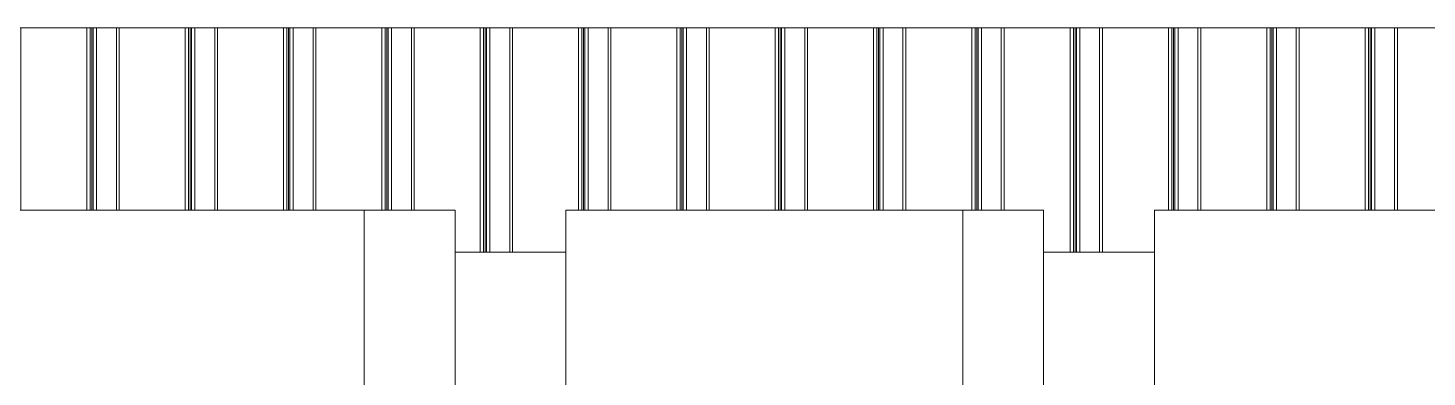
# Model space of a CAD drawing. Header units: millimetres. Extents: x -37960 to 31006, y -24503 to 30326.
# Drawn here: x -28653 to -27313, y 26140 to 26475 of the extents above; entities that cross this region are included whole.
import ezdxf

# ---------------------------------------------------------------- set-up
doc = ezdxf.new("R2010")
doc.units = ezdxf.units.MM
doc.layers.add('Обобщенные модели', color=7, linetype='Continuous', lineweight=9)

# ---------------------------------------------------------------- blocks, each defined once
blk = doc.blocks.new('Пилон П17 - Пилон П25-40-1292298-Разрез 3-3')
at = {"layer": 'Обобщенные модели'}
for p, q in [((-28711.5, 26300), (-28331.1, 26300)), ((-28331.1, 26300), (-28244, 26300)), ((-28331.1, 26300), (-28331.1, 21326.8)), ((-28244, 21326.3), (-28244, 26300))]:
    blk.add_line(p, q, dxfattribs=at)
blk = doc.blocks.new('Пилон П18 - Пилон П25-40-1292311-Разрез 3-3')
at = {"layer": 'Обобщенные модели'}
for p, q in [((-28137.9, 26300), (-27757.5, 26300)), ((-28137.9, 23725), (-28137.9, 26300)), ((-27757.5, 26300), (-27680.2, 26300)), ((-27757.5, 26300), (-27757.5, 21323.5)), ((-27680.2, 21323), (-27680.2, 26300))]:
    blk.add_line(p, q, dxfattribs=at)
blk = doc.blocks.new('Пилон П19 - Пилон П25-40-1292324-Разрез 3-3')
at = {"layer": 'Обобщенные модели'}
for p, q in [((-27574.1, 26300), (-27193.7, 26300)), ((-27574.1, 23725), (-27574.1, 26300))]:
    blk.add_line(p, q, dxfattribs=at)
blk = doc.blocks.new('Обвязочная балка 1 - Обвязочная балка 1-1451838-Разрез 3-3')
at = {"layer": 'Обобщенные модели'}
for p, q in [((-28137.9, 26260), (-28244, 26260)), ((-27574.1, 26260), (-27680.2, 26260))]:
    blk.add_line(p, q, dxfattribs=at)
blk = doc.blocks.new('Профиль ламели631 - Профиль ламели-1636033-Разрез 3-3')
at = {"layer": 'Обобщенные модели'}
for p, q in [((-28699.2, 26475), (-28635.2, 26475)), ((-28696.1, 26475), (-28692, 26475)), ((-28692, 26475), (-28684.1, 26475)), ((-28690.8, 26475), (-28682.9, 26475)), ((-28687.7, 26475), (-28683.6, 26475)), ((-28684.1, 26475), (-28679.7, 26475)), ((-28683.6, 26475), (-28624.4, 26475)), ((-28640.8, 26475), (-28634.7, 26475)), ((-28637.6, 26475), (-28634.8, 26475)), ((-28634.7, 26475), (-28629.6, 26475)), ((-28634.7, 26475), (-28626.9, 26475)), ((-28632.5, 26475), (-28568.5, 26475)), ((-28629.3, 26475), (-28625.3, 26475)), ((-28626.9, 26475), (-28621.2, 26475)), ((-28625.3, 26475), (-28617.3, 26475)), ((-28624.1, 26475), (-28616.1, 26475)), ((-28620.9, 26475), (-28616.9, 26475)), ((-28617.3, 26475), (-28613, 26475)), ((-28616.9, 26475), (-28557.7, 26475)), ((-28574, 26475), (-28566.1, 26475)), ((-28570.9, 26475), (-28568.1, 26475)), ((-28568.5, 26475), (-28562.9, 26475)), ((-28568.5, 26475), (-28568.5, 26300)), ((-28568.1, 26475), (-28560.1, 26475)), ((-28565.8, 26475), (-28502.6, 26475)), ((-28565.8, 26300), (-28565.8, 26475)), ((-28504.3, 26475), (-28562.5, 26475)), ((-28562.5, 26475), (-28558.6, 26475)), ((-28560.1, 26475), (-28554.5, 26475)), ((-28558.6, 26475), (-28550.6, 26475)), ((-28557.4, 26475), (-28549.4, 26475)), ((-28554.2, 26475), (-28550.2, 26475)), ((-28493.2, 26475), (-28551.7, 26475)), ((-28550.6, 26475), (-28546.2, 26475)), ((-28550.2, 26475), (-28496.2, 26475)), ((-28502.6, 26475), (-28499.3, 26475)), ((-28502.6, 26300), (-28502.6, 26475)), ((-28500.5, 26475), (-28497.7, 26475)), ((-28499.3, 26300), (-28499.3, 26475)), ((-28497.7, 26475), (-28496.5, 26475)), ((-28497.7, 26300), (-28497.7, 26475)), ((-28496.5, 26475), (-28493.2, 26475)), ((-28496.5, 26300), (-28496.5, 26475)), ((-28493.2, 26300), (-28493.2, 26475))]:
    blk.add_line(p, q, dxfattribs=at)
blk = doc.blocks.new('Профиль ламели632 - Профиль ламели-1636297-Разрез 3-3')
at = {"layer": 'Обобщенные модели'}
for p, q in [((-28793.4, 26475), (-28729.4, 26475)), ((-28790.3, 26475), (-28786.2, 26475)), ((-28786.2, 26475), (-28778.3, 26475)), ((-28785, 26475), (-28777.1, 26475)), ((-28781.9, 26475), (-28777.8, 26475)), ((-28778.3, 26475), (-28773.9, 26475)), ((-28777.8, 26475), (-28718.6, 26475)), ((-28735, 26475), (-28727, 26475)), ((-28731.8, 26475), (-28729, 26475)), ((-28729.4, 26475), (-28723.8, 26475)), ((-28729, 26475), (-28721, 26475)), ((-28726.7, 26475), (-28662.7, 26475)), ((-28723.5, 26475), (-28719.5, 26475)), ((-28721, 26475), (-28715.4, 26475)), ((-28719.5, 26475), (-28711.5, 26475)), ((-28718.3, 26475), (-28710.3, 26475)), ((-28715.1, 26475), (-28711.1, 26475)), ((-28711.5, 26475), (-28707.2, 26475)), ((-28711.1, 26475), (-28651.9, 26475)), ((-28668.2, 26475), (-28660.3, 26475)), ((-28665.1, 26475), (-28662.3, 26475)), ((-28662.7, 26475), (-28657.1, 26475)), ((-28662.7, 26475), (-28662.7, 26300)), ((-28662.3, 26475), (-28654.3, 26475)), ((-28660, 26475), (-28596.8, 26475)), ((-28660, 26300), (-28660, 26475)), ((-28598.5, 26475), (-28656.7, 26475)), ((-28656.7, 26475), (-28652.8, 26475)), ((-28654.3, 26475), (-28648.7, 26475)), ((-28652.8, 26475), (-28644.8, 26475)), ((-28651.6, 26475), (-28643.6, 26475)), ((-28648.4, 26475), (-28644.4, 26475)), ((-28587.4, 26475), (-28645.9, 26475)), ((-28644.8, 26475), (-28640.4, 26475)), ((-28644.4, 26475), (-28590.4, 26475)), ((-28596.8, 26475), (-28593.5, 26475)), ((-28596.8, 26300), (-28596.8, 26475)), ((-28594.7, 26475), (-28591.9, 26475)), ((-28593.5, 26300), (-28593.5, 26475)), ((-28591.9, 26475), (-28590.7, 26475)), ((-28591.9, 26300), (-28591.9, 26475)), ((-28590.7, 26475), (-28587.4, 26475)), ((-28590.7, 26300), (-28590.7, 26475)), ((-28587.4, 26300), (-28587.4, 26475))]:
    blk.add_line(p, q, dxfattribs=at)
blk = doc.blocks.new('Профиль ламели637 - Профиль ламели-1637617-Разрез 3-3')
at = {"layer": 'Обобщенные модели'}
for p, q in [((-28134, 26475), (-28070.1, 26475)), ((-28130.9, 26475), (-28126.9, 26475)), ((-28126.9, 26475), (-28119.8, 26475)), ((-28125.7, 26475), (-28119.8, 26475)), ((-28122.5, 26475), (-28119.8, 26475)), ((-28118.9, 26475), (-28114.5, 26475)), ((-28118.5, 26475), (-28059.2, 26475)), ((-28075.6, 26475), (-28067.6, 26475)), ((-28072.4, 26475), (-28069.6, 26475)), ((-28070.1, 26475), (-28064.5, 26475)), ((-28069.6, 26475), (-28061.7, 26475)), ((-28067.3, 26475), (-28003.3, 26475)), ((-28064.1, 26475), (-28060.1, 26475)), ((-28061.7, 26475), (-28056.1, 26475)), ((-28060.1, 26475), (-28052.1, 26475)), ((-28058.9, 26475), (-28050.9, 26475)), ((-28055.7, 26475), (-28051.7, 26475)), ((-28052.1, 26475), (-28047.8, 26475)), ((-28051.7, 26475), (-27992.5, 26475)), ((-28008.8, 26475), (-28000.9, 26475)), ((-28005.7, 26475), (-28002.9, 26475)), ((-28003.3, 26475), (-27997.7, 26475)), ((-28003.3, 26475), (-28003.3, 26300)), ((-28002.9, 26475), (-27994.9, 26475)), ((-28000.6, 26475), (-27937.4, 26475)), ((-28000.6, 26300), (-28000.6, 26475)), ((-27939.1, 26475), (-27997.4, 26475)), ((-27997.4, 26475), (-27993.4, 26475)), ((-27994.9, 26475), (-27989.3, 26475)), ((-27993.4, 26475), (-27985.4, 26475)), ((-27992.2, 26475), (-27984.2, 26475)), ((-27989, 26475), (-27985, 26475)), ((-27928, 26475), (-27986.6, 26475)), ((-27985.4, 26475), (-27981, 26475)), ((-27985, 26475), (-27931, 26475)), ((-27937.4, 26475), (-27934.1, 26475)), ((-27937.4, 26300), (-27937.4, 26475)), ((-27935.3, 26475), (-27932.5, 26475)), ((-27934.1, 26300), (-27934.1, 26475)), ((-27932.5, 26475), (-27931.3, 26475)), ((-27932.5, 26300), (-27932.5, 26475)), ((-27931.3, 26475), (-27928, 26475)), ((-27931.3, 26300), (-27931.3, 26475)), ((-27928, 26300), (-27928, 26475))]:
    blk.add_line(p, q, dxfattribs=at)
blk = doc.blocks.new('Профиль ламели638 - Профиль ламели-1637881-Разрез 3-3')
at = {"layer": 'Обобщенные модели'}
for p, q in [((-28228.2, 26475), (-28164.3, 26475)), ((-28225.1, 26475), (-28221.1, 26475)), ((-28221.1, 26475), (-28213.1, 26475)), ((-28219.8, 26475), (-28211.9, 26475)), ((-28216.7, 26475), (-28212.7, 26475)), ((-28213.1, 26475), (-28208.7, 26475)), ((-28212.7, 26475), (-28153.4, 26475)), ((-28169.8, 26475), (-28161.8, 26475)), ((-28166.6, 26475), (-28163.8, 26475)), ((-28164.3, 26475), (-28158.7, 26475)), ((-28163.8, 26475), (-28155.9, 26475)), ((-28161.5, 26475), (-28097.5, 26475)), ((-28158.3, 26475), (-28154.3, 26475)), ((-28155.9, 26475), (-28150.3, 26475)), ((-28154.3, 26475), (-28146.3, 26475)), ((-28153.1, 26475), (-28145.1, 26475)), ((-28149.9, 26475), (-28145.9, 26475)), ((-28146.3, 26475), (-28142, 26475)), ((-28145.9, 26475), (-28086.7, 26475)), ((-28103, 26475), (-28095.1, 26475)), ((-28099.9, 26475), (-28097.1, 26475)), ((-28097.5, 26475), (-28091.9, 26475)), ((-28097.5, 26475), (-28097.5, 26300)), ((-28097.1, 26475), (-28089.1, 26475)), ((-28094.8, 26475), (-28031.6, 26475)), ((-28094.8, 26300), (-28094.8, 26475)), ((-28033.3, 26475), (-28091.6, 26475)), ((-28091.6, 26475), (-28087.6, 26475)), ((-28089.1, 26475), (-28083.5, 26475)), ((-28087.6, 26475), (-28079.6, 26475)), ((-28086.4, 26475), (-28078.4, 26475)), ((-28083.2, 26475), (-28079.2, 26475)), ((-28022.2, 26475), (-28080.8, 26475)), ((-28079.6, 26475), (-28075.2, 26475)), ((-28079.2, 26475), (-28025.2, 26475)), ((-28031.6, 26475), (-28028.3, 26475)), ((-28031.6, 26300), (-28031.6, 26475)), ((-28029.5, 26475), (-28026.7, 26475)), ((-28028.3, 26300), (-28028.3, 26475)), ((-28026.7, 26475), (-28025.5, 26475)), ((-28026.7, 26300), (-28026.7, 26475)), ((-28025.5, 26475), (-28022.2, 26475)), ((-28025.5, 26300), (-28025.5, 26475)), ((-28022.2, 26300), (-28022.2, 26475))]:
    blk.add_line(p, q, dxfattribs=at)
blk = doc.blocks.new('Профиль ламели639 - Профиль ламели-1638145-Разрез 3-3')
at = {"layer": 'Обобщенные модели'}
for p, q in [((-28322.4, 26475), (-28258.5, 26475)), ((-28319.3, 26475), (-28315.3, 26475)), ((-28315.3, 26475), (-28307.3, 26475)), ((-28314, 26475), (-28306.1, 26475)), ((-28310.9, 26475), (-28306.9, 26475)), ((-28307.3, 26475), (-28302.9, 26475)), ((-28306.9, 26475), (-28247.6, 26475)), ((-28264, 26475), (-28256, 26475)), ((-28260.8, 26475), (-28258, 26475)), ((-28258.5, 26475), (-28252.9, 26475)), ((-28258, 26475), (-28250.1, 26475)), ((-28255.7, 26475), (-28191.7, 26475)), ((-28252.5, 26475), (-28248.5, 26475)), ((-28250.1, 26475), (-28244.5, 26475)), ((-28248.5, 26475), (-28240.5, 26475)), ((-28247.3, 26475), (-28239.3, 26475)), ((-28244.1, 26475), (-28240.1, 26475)), ((-28240.5, 26475), (-28236.2, 26475)), ((-28240.1, 26475), (-28180.9, 26475)), ((-28197.2, 26475), (-28189.3, 26475)), ((-28194.1, 26475), (-28191.3, 26475)), ((-28191.7, 26475), (-28186.1, 26475)), ((-28191.7, 26475), (-28191.7, 26260)), ((-28191.3, 26475), (-28183.3, 26475)), ((-28189, 26475), (-28125.8, 26475)), ((-28189, 26260), (-28189, 26475)), ((-28127.5, 26475), (-28185.8, 26475)), ((-28185.8, 26475), (-28181.8, 26475)), ((-28183.3, 26475), (-28177.7, 26475)), ((-28181.8, 26475), (-28173.8, 26475)), ((-28180.6, 26475), (-28172.6, 26475)), ((-28177.4, 26475), (-28173.4, 26475)), ((-28116.4, 26475), (-28175, 26475)), ((-28173.8, 26475), (-28169.4, 26475)), ((-28173.4, 26475), (-28119.8, 26475)), ((-28125.8, 26475), (-28122.5, 26475)), ((-28125.8, 26300), (-28125.8, 26475)), ((-28123.7, 26475), (-28120.9, 26475)), ((-28122.5, 26300), (-28122.5, 26475)), ((-28120.9, 26475), (-28119.7, 26475)), ((-28120.9, 26300), (-28120.9, 26475)), ((-28119.7, 26475), (-28116.4, 26475)), ((-28119.7, 26300), (-28119.7, 26475)), ((-28116.4, 26300), (-28116.4, 26475)), ((-28210.6, 26260), (-28192.1, 26260)), ((-28192.1, 26260), (-28138, 26260)), ((-28137.9, 26260), (-28189.6, 26260)), ((-28157.8, 26260), (-28137.9, 26260)), ((-28138, 26260), (-28156.9, 26260))]:
    blk.add_line(p, q, dxfattribs=at)
blk = doc.blocks.new('Профиль ламели640 - Профиль ламели-1638409-Разрез 3-3')
at = {"layer": 'Обобщенные модели'}
for p, q in [((-28416.6, 26475), (-28352.7, 26475)), ((-28413.5, 26475), (-28409.5, 26475)), ((-28409.5, 26475), (-28401.5, 26475)), ((-28408.2, 26475), (-28400.3, 26475)), ((-28405.1, 26475), (-28401.1, 26475)), ((-28401.5, 26475), (-28397.1, 26475)), ((-28401.1, 26475), (-28341.8, 26475)), ((-28358.2, 26475), (-28350.2, 26475)), ((-28355, 26475), (-28352.2, 26475)), ((-28352.7, 26475), (-28347, 26475)), ((-28352.2, 26475), (-28344.3, 26475)), ((-28349.9, 26475), (-28285.9, 26475)), ((-28346.7, 26475), (-28342.7, 26475)), ((-28344.3, 26475), (-28338.7, 26475)), ((-28342.7, 26475), (-28334.7, 26475)), ((-28341.5, 26475), (-28333.5, 26475)), ((-28338.3, 26475), (-28334.3, 26475)), ((-28334.7, 26475), (-28330.4, 26475)), ((-28334.3, 26475), (-28275.1, 26475)), ((-28291.4, 26475), (-28283.5, 26475)), ((-28288.3, 26475), (-28285.5, 26475)), ((-28285.9, 26475), (-28280.3, 26475)), ((-28285.9, 26475), (-28285.9, 26300)), ((-28285.5, 26475), (-28277.5, 26475)), ((-28283.2, 26475), (-28220, 26475)), ((-28283.2, 26300), (-28283.2, 26475)), ((-28221.7, 26475), (-28280, 26475)), ((-28280, 26475), (-28276, 26475)), ((-28277.5, 26475), (-28271.9, 26475)), ((-28276, 26475), (-28268, 26475)), ((-28274.8, 26475), (-28266.8, 26475)), ((-28271.6, 26475), (-28267.6, 26475)), ((-28210.6, 26475), (-28269.2, 26475)), ((-28268, 26475), (-28263.6, 26475)), ((-28267.6, 26475), (-28213.6, 26475)), ((-28220, 26475), (-28216.7, 26475)), ((-28220, 26260), (-28220, 26475)), ((-28217.9, 26475), (-28215.1, 26475)), ((-28216.7, 26260), (-28216.7, 26475)), ((-28215.1, 26475), (-28213.9, 26475)), ((-28215.1, 26260), (-28215.1, 26475)), ((-28213.9, 26475), (-28210.6, 26475)), ((-28213.9, 26260), (-28213.9, 26475)), ((-28210.6, 26260), (-28210.6, 26475)), ((-28244.2, 26260), (-28153.9, 26260)), ((-28153.6, 26260), (-28244, 26260)), ((-28244, 26260), (-28223.1, 26260)), ((-28220, 26260), (-28244, 26260)), ((-28222, 26260), (-28184.2, 26260)), ((-28217.8, 26260), (-28208.2, 26260)), ((-28185.6, 26260), (-28217.8, 26260)), ((-28209.6, 26260), (-28151.8, 26260)), ((-28152.1, 26260), (-28209.5, 26260)), ((-28144.4, 26260), (-28208.6, 26260)), ((-28208.2, 26260), (-28152.8, 26260)), ((-28153.2, 26260), (-28184.2, 26260)), ((-28182.9, 26260), (-28143.5, 26260)), ((-28146.2, 26260), (-28137.9, 26260)), ((-28143.5, 26260), (-28138.8, 26260))]:
    blk.add_line(p, q, dxfattribs=at)
blk = doc.blocks.new('Профиль ламели641 - Профиль ламели-1638673-Разрез 3-3')
at = {"layer": 'Обобщенные модели'}
for p, q in [((-28510.8, 26475), (-28446.9, 26475)), ((-28507.7, 26475), (-28503.7, 26475)), ((-28503.7, 26475), (-28495.7, 26475)), ((-28502.4, 26475), (-28494.5, 26475)), ((-28499.3, 26475), (-28495.3, 26475)), ((-28495.7, 26475), (-28491.3, 26475)), ((-28495.3, 26475), (-28436, 26475)), ((-28452.4, 26475), (-28444.4, 26475)), ((-28449.2, 26475), (-28446.4, 26475)), ((-28446.9, 26475), (-28441.2, 26475)), ((-28446.4, 26475), (-28438.5, 26475)), ((-28444.1, 26475), (-28380.1, 26475)), ((-28440.9, 26475), (-28436.9, 26475)), ((-28438.5, 26475), (-28432.8, 26475)), ((-28436.9, 26475), (-28428.9, 26475)), ((-28435.7, 26475), (-28427.7, 26475)), ((-28432.5, 26475), (-28428.5, 26475)), ((-28428.9, 26475), (-28424.6, 26475)), ((-28428.5, 26475), (-28369.3, 26475)), ((-28385.6, 26475), (-28377.7, 26475)), ((-28382.5, 26475), (-28379.7, 26475)), ((-28380.1, 26475), (-28374.5, 26475)), ((-28380.1, 26475), (-28380.1, 26300)), ((-28379.7, 26475), (-28371.7, 26475)), ((-28377.4, 26475), (-28314.2, 26475)), ((-28377.4, 26300), (-28377.4, 26475)), ((-28315.9, 26475), (-28374.2, 26475)), ((-28374.2, 26475), (-28370.2, 26475)), ((-28371.7, 26475), (-28366.1, 26475)), ((-28370.2, 26475), (-28362.2, 26475)), ((-28369, 26475), (-28361, 26475)), ((-28365.8, 26475), (-28361.8, 26475)), ((-28304.8, 26475), (-28363.4, 26475)), ((-28362.2, 26475), (-28357.8, 26475)), ((-28361.8, 26475), (-28307.8, 26475)), ((-28314.2, 26475), (-28310.9, 26475)), ((-28314.2, 26300), (-28314.2, 26475)), ((-28312.1, 26475), (-28309.3, 26475)), ((-28310.9, 26300), (-28310.9, 26475)), ((-28309.3, 26475), (-28308.1, 26475)), ((-28309.3, 26300), (-28309.3, 26475)), ((-28308.1, 26475), (-28304.8, 26475)), ((-28308.1, 26300), (-28308.1, 26475)), ((-28304.8, 26300), (-28304.8, 26475)), ((-28244, 26260), (-28237.7, 26260)), ((-28238.6, 26260), (-28243.9, 26260)), ((-28240.4, 26260), (-28220.3, 26260)), ((-28237.7, 26260), (-28233, 26260))]:
    blk.add_line(p, q, dxfattribs=at)
blk = doc.blocks.new('Профиль ламели642 - Профиль ламели-1638937-Разрез 3-3')
at = {"layer": 'Обобщенные модели'}
for p, q in [((-28605, 26475), (-28541.1, 26475)), ((-28601.9, 26475), (-28597.8, 26475)), ((-28597.8, 26475), (-28589.9, 26475)), ((-28596.6, 26475), (-28588.7, 26475)), ((-28593.5, 26475), (-28589.4, 26475)), ((-28589.9, 26475), (-28585.5, 26475)), ((-28589.4, 26475), (-28530.2, 26475)), ((-28546.6, 26475), (-28538.6, 26475)), ((-28543.4, 26475), (-28540.6, 26475)), ((-28541.1, 26475), (-28535.4, 26475)), ((-28540.6, 26475), (-28532.7, 26475)), ((-28538.3, 26475), (-28474.3, 26475)), ((-28535.1, 26475), (-28531.1, 26475)), ((-28532.7, 26475), (-28527, 26475)), ((-28531.1, 26475), (-28523.1, 26475)), ((-28529.9, 26475), (-28521.9, 26475)), ((-28526.7, 26475), (-28522.7, 26475)), ((-28523.1, 26475), (-28518.8, 26475)), ((-28522.7, 26475), (-28463.5, 26475)), ((-28479.8, 26475), (-28471.9, 26475)), ((-28476.7, 26475), (-28473.9, 26475)), ((-28474.3, 26475), (-28468.7, 26475)), ((-28474.3, 26475), (-28474.3, 26300)), ((-28473.9, 26475), (-28465.9, 26475)), ((-28471.6, 26475), (-28408.4, 26475)), ((-28471.6, 26300), (-28471.6, 26475)), ((-28410.1, 26475), (-28468.3, 26475)), ((-28468.3, 26475), (-28464.4, 26475)), ((-28465.9, 26475), (-28460.3, 26475)), ((-28464.4, 26475), (-28456.4, 26475)), ((-28463.2, 26475), (-28455.2, 26475)), ((-28460, 26475), (-28456, 26475)), ((-28399, 26475), (-28457.5, 26475)), ((-28456.4, 26475), (-28452, 26475)), ((-28456, 26475), (-28402, 26475)), ((-28408.4, 26475), (-28405.1, 26475)), ((-28408.4, 26300), (-28408.4, 26475)), ((-28406.3, 26475), (-28403.5, 26475)), ((-28405.1, 26300), (-28405.1, 26475)), ((-28403.5, 26475), (-28402.3, 26475)), ((-28403.5, 26300), (-28403.5, 26475)), ((-28402.3, 26475), (-28399, 26475)), ((-28402.3, 26300), (-28402.3, 26475)), ((-28399, 26300), (-28399, 26475))]:
    blk.add_line(p, q, dxfattribs=at)
blk = doc.blocks.new('Профиль ламели643 - Профиль ламели-1639201-Разрез 3-3')
at = {"layer": 'Обобщенные модели'}
for p, q in [((-27568.9, 26475), (-27504.9, 26475)), ((-27565.7, 26475), (-27561.7, 26475)), ((-27561.7, 26475), (-27553.7, 26475)), ((-27560.5, 26475), (-27552.5, 26475)), ((-27557.3, 26475), (-27553.3, 26475)), ((-27553.7, 26475), (-27549.3, 26475)), ((-27553.3, 26475), (-27494, 26475)), ((-27510.4, 26475), (-27502.4, 26475)), ((-27507.2, 26475), (-27504.4, 26475)), ((-27504.9, 26475), (-27499.3, 26475)), ((-27504.4, 26475), (-27496.5, 26475)), ((-27502.1, 26475), (-27438.1, 26475)), ((-27499, 26475), (-27494.9, 26475)), ((-27496.5, 26475), (-27490.9, 26475)), ((-27494.9, 26475), (-27486.9, 26475)), ((-27493.7, 26475), (-27485.7, 26475)), ((-27490.6, 26475), (-27486.5, 26475)), ((-27486.9, 26475), (-27482.6, 26475)), ((-27486.5, 26475), (-27427.3, 26475)), ((-27443.7, 26475), (-27435.7, 26475)), ((-27440.5, 26475), (-27437.7, 26475)), ((-27438.1, 26475), (-27432.5, 26475)), ((-27438.1, 26475), (-27438.1, 26300)), ((-27437.7, 26475), (-27429.7, 26475)), ((-27435.4, 26475), (-27372.2, 26475)), ((-27435.4, 26300), (-27435.4, 26475)), ((-27374, 26475), (-27432.2, 26475)), ((-27432.2, 26475), (-27428.2, 26475)), ((-27429.7, 26475), (-27424.1, 26475)), ((-27428.2, 26475), (-27420.2, 26475)), ((-27427, 26475), (-27419, 26475)), ((-27423.8, 26475), (-27419.8, 26475)), ((-27362.8, 26475), (-27421.4, 26475)), ((-27420.2, 26475), (-27415.8, 26475)), ((-27419.8, 26475), (-27365.8, 26475)), ((-27372.2, 26475), (-27368.9, 26475)), ((-27372.2, 26300), (-27372.2, 26475)), ((-27370.1, 26475), (-27367.3, 26475)), ((-27368.9, 26300), (-27368.9, 26475)), ((-27367.3, 26475), (-27366.1, 26475)), ((-27367.3, 26300), (-27367.3, 26475)), ((-27366.1, 26475), (-27362.8, 26475)), ((-27366.1, 26300), (-27366.1, 26475)), ((-27362.8, 26300), (-27362.8, 26475))]:
    blk.add_line(p, q, dxfattribs=at)
blk = doc.blocks.new('Профиль ламели644 - Профиль ламели-1639465-Разрез 3-3')
at = {"layer": 'Обобщенные модели'}
for p, q in [((-27663.1, 26475), (-27599.1, 26475)), ((-27659.9, 26475), (-27655.9, 26475)), ((-27655.9, 26475), (-27647.9, 26475)), ((-27654.7, 26475), (-27646.7, 26475)), ((-27651.5, 26475), (-27647.5, 26475)), ((-27647.9, 26475), (-27643.5, 26475)), ((-27647.5, 26475), (-27588.2, 26475)), ((-27604.6, 26475), (-27596.6, 26475)), ((-27601.4, 26475), (-27598.6, 26475)), ((-27599.1, 26475), (-27593.5, 26475)), ((-27598.6, 26475), (-27590.7, 26475)), ((-27596.3, 26475), (-27532.3, 26475)), ((-27593.2, 26475), (-27589.1, 26475)), ((-27590.7, 26475), (-27585.1, 26475)), ((-27589.1, 26475), (-27581.1, 26475)), ((-27587.9, 26475), (-27579.9, 26475)), ((-27584.8, 26475), (-27580.7, 26475)), ((-27581.1, 26475), (-27576.8, 26475)), ((-27580.7, 26475), (-27521.5, 26475)), ((-27537.9, 26475), (-27529.9, 26475)), ((-27534.7, 26475), (-27531.9, 26475)), ((-27532.3, 26475), (-27526.7, 26475)), ((-27532.3, 26475), (-27532.3, 26300)), ((-27531.9, 26475), (-27523.9, 26475)), ((-27529.6, 26475), (-27466.4, 26475)), ((-27529.6, 26300), (-27529.6, 26475)), ((-27468.2, 26475), (-27526.4, 26475)), ((-27526.4, 26475), (-27522.4, 26475)), ((-27523.9, 26475), (-27518.3, 26475)), ((-27522.4, 26475), (-27514.4, 26475)), ((-27521.2, 26475), (-27513.2, 26475)), ((-27518, 26475), (-27514, 26475)), ((-27457, 26475), (-27515.6, 26475)), ((-27514.4, 26475), (-27510, 26475)), ((-27514, 26475), (-27460, 26475)), ((-27466.4, 26475), (-27463.1, 26475)), ((-27466.4, 26300), (-27466.4, 26475)), ((-27464.3, 26475), (-27461.5, 26475)), ((-27463.1, 26300), (-27463.1, 26475)), ((-27461.5, 26475), (-27460.3, 26475)), ((-27461.5, 26300), (-27461.5, 26475)), ((-27460.3, 26475), (-27457, 26475)), ((-27460.3, 26300), (-27460.3, 26475)), ((-27457, 26300), (-27457, 26475))]:
    blk.add_line(p, q, dxfattribs=at)
blk = doc.blocks.new('Профиль ламели645 - Профиль ламели-1639729-Разрез 3-3')
at = {"layer": 'Обобщенные модели'}
for p, q in [((-27757.3, 26475), (-27693.3, 26475)), ((-27754.1, 26475), (-27750.1, 26475)), ((-27750.1, 26475), (-27742.1, 26475)), ((-27748.9, 26475), (-27740.9, 26475)), ((-27745.7, 26475), (-27741.7, 26475)), ((-27742.1, 26475), (-27737.7, 26475)), ((-27741.7, 26475), (-27682.4, 26475)), ((-27698.8, 26475), (-27690.8, 26475)), ((-27695.6, 26475), (-27692.8, 26475)), ((-27693.3, 26475), (-27687.7, 26475)), ((-27692.8, 26475), (-27684.9, 26475)), ((-27690.5, 26475), (-27626.5, 26475)), ((-27687.4, 26475), (-27683.3, 26475)), ((-27684.9, 26475), (-27679.3, 26475)), ((-27683.3, 26475), (-27675.3, 26475)), ((-27682.1, 26475), (-27674.1, 26475)), ((-27679, 26475), (-27674.9, 26475)), ((-27675.3, 26475), (-27671, 26475)), ((-27674.9, 26475), (-27615.7, 26475)), ((-27632, 26475), (-27624.1, 26475)), ((-27628.9, 26475), (-27626.1, 26475)), ((-27626.5, 26475), (-27620.9, 26475)), ((-27626.5, 26475), (-27626.5, 26260)), ((-27626.1, 26475), (-27618.1, 26475)), ((-27623.8, 26475), (-27560.6, 26475)), ((-27623.8, 26260), (-27623.8, 26475)), ((-27562.4, 26475), (-27620.6, 26475)), ((-27620.6, 26475), (-27616.6, 26475)), ((-27618.1, 26475), (-27612.5, 26475)), ((-27616.6, 26475), (-27608.6, 26475)), ((-27615.4, 26475), (-27607.4, 26475)), ((-27612.2, 26475), (-27608.2, 26475)), ((-27551.2, 26475), (-27609.8, 26475)), ((-27608.6, 26475), (-27604.8, 26475)), ((-27608.2, 26475), (-27554.2, 26475)), ((-27560.6, 26475), (-27557.3, 26475)), ((-27560.6, 26300), (-27560.6, 26475)), ((-27558.5, 26475), (-27555.7, 26475)), ((-27557.3, 26300), (-27557.3, 26475)), ((-27555.7, 26475), (-27554.5, 26475)), ((-27555.7, 26300), (-27555.7, 26475)), ((-27554.5, 26475), (-27551.2, 26475)), ((-27554.5, 26300), (-27554.5, 26475)), ((-27551.2, 26300), (-27551.2, 26475)), ((-27645.4, 26260), (-27626.9, 26260)), ((-27626.9, 26260), (-27574.2, 26260)), ((-27574.1, 26260), (-27624.4, 26260)), ((-27592.6, 26260), (-27574.1, 26260)), ((-27574.2, 26260), (-27591.7, 26260))]:
    blk.add_line(p, q, dxfattribs=at)
blk = doc.blocks.new('Профиль ламели646 - Профиль ламели-1639993-Разрез 3-3')
at = {"layer": 'Обобщенные модели'}
for p, q in [((-27851.5, 26475), (-27787.5, 26475)), ((-27848.3, 26475), (-27844.3, 26475)), ((-27844.3, 26475), (-27836.3, 26475)), ((-27843.1, 26475), (-27835.1, 26475)), ((-27839.9, 26475), (-27835.9, 26475)), ((-27836.3, 26475), (-27831.9, 26475)), ((-27835.9, 26475), (-27776.6, 26475)), ((-27793, 26475), (-27785, 26475)), ((-27789.8, 26475), (-27787, 26475)), ((-27787.5, 26475), (-27781.9, 26475)), ((-27787, 26475), (-27779.1, 26475)), ((-27784.7, 26475), (-27720.7, 26475)), ((-27781.6, 26475), (-27777.5, 26475)), ((-27779.1, 26475), (-27773.5, 26475)), ((-27777.5, 26475), (-27769.5, 26475)), ((-27776.3, 26475), (-27768.3, 26475)), ((-27773.2, 26475), (-27769.1, 26475)), ((-27769.5, 26475), (-27765.2, 26475)), ((-27769.1, 26475), (-27709.9, 26475)), ((-27726.2, 26475), (-27718.3, 26475)), ((-27723.1, 26475), (-27720.3, 26475)), ((-27720.7, 26475), (-27715.1, 26475)), ((-27720.7, 26475), (-27720.7, 26300)), ((-27720.3, 26475), (-27712.3, 26475)), ((-27718, 26475), (-27654.8, 26475)), ((-27718, 26300), (-27718, 26475)), ((-27656.6, 26475), (-27714.8, 26475)), ((-27714.8, 26475), (-27710.8, 26475)), ((-27712.3, 26475), (-27706.7, 26475)), ((-27710.8, 26475), (-27702.8, 26475)), ((-27709.6, 26475), (-27701.6, 26475)), ((-27706.4, 26475), (-27702.4, 26475)), ((-27645.4, 26475), (-27704, 26475)), ((-27702.8, 26475), (-27698.4, 26475)), ((-27702.4, 26475), (-27648.4, 26475)), ((-27654.8, 26475), (-27651.5, 26475)), ((-27654.8, 26260), (-27654.8, 26475)), ((-27652.7, 26475), (-27649.9, 26475)), ((-27651.5, 26260), (-27651.5, 26475)), ((-27649.9, 26475), (-27648.7, 26475)), ((-27649.9, 26260), (-27649.9, 26475)), ((-27648.7, 26475), (-27645.4, 26475)), ((-27648.7, 26260), (-27648.7, 26475)), ((-27645.4, 26260), (-27645.4, 26475)), ((-27680.4, 26260), (-27588.7, 26260)), ((-27588.4, 26260), (-27680.2, 26260)), ((-27680.2, 26260), (-27657.9, 26260)), ((-27654.8, 26260), (-27680.2, 26260)), ((-27656.8, 26260), (-27578.3, 26260)), ((-27652.6, 26260), (-27643.1, 26260)), ((-27588, 26260), (-27652.6, 26260)), ((-27644.4, 26260), (-27586.6, 26260)), ((-27586.9, 26260), (-27644.3, 26260)), ((-27579.2, 26260), (-27643.4, 26260)), ((-27643.1, 26260), (-27587.6, 26260)), ((-27581, 26260), (-27574.1, 26260)), ((-27578.3, 26260), (-27574.1, 26260))]:
    blk.add_line(p, q, dxfattribs=at)
blk = doc.blocks.new('Профиль ламели647 - Профиль ламели-1640257-Разрез 3-3')
at = {"layer": 'Обобщенные модели'}
for p, q in [((-27945.7, 26475), (-27881.7, 26475)), ((-27942.5, 26475), (-27938.5, 26475)), ((-27938.5, 26475), (-27930.5, 26475)), ((-27937.3, 26475), (-27929.3, 26475)), ((-27934.1, 26475), (-27930.1, 26475)), ((-27930.5, 26475), (-27926.1, 26475)), ((-27930.1, 26475), (-27870.8, 26475)), ((-27887.2, 26475), (-27879.2, 26475)), ((-27884, 26475), (-27881.2, 26475)), ((-27881.7, 26475), (-27876.1, 26475)), ((-27881.2, 26475), (-27873.3, 26475)), ((-27878.9, 26475), (-27814.9, 26475)), ((-27875.7, 26475), (-27871.7, 26475)), ((-27873.3, 26475), (-27867.7, 26475)), ((-27871.7, 26475), (-27863.7, 26475)), ((-27870.5, 26475), (-27862.5, 26475)), ((-27867.4, 26475), (-27863.3, 26475)), ((-27862.3, 26475), (-27859.4, 26475)), ((-27862.3, 26475), (-27804.1, 26475)), ((-27820.4, 26475), (-27812.5, 26475)), ((-27817.3, 26475), (-27814.5, 26475)), ((-27814.9, 26475), (-27809.3, 26475)), ((-27814.9, 26475), (-27814.9, 26300)), ((-27814.5, 26475), (-27806.5, 26475)), ((-27812.2, 26475), (-27749, 26475)), ((-27812.2, 26300), (-27812.2, 26475)), ((-27750.8, 26475), (-27809, 26475)), ((-27809, 26475), (-27805, 26475)), ((-27806.5, 26475), (-27800.9, 26475)), ((-27805, 26475), (-27797, 26475)), ((-27803.8, 26475), (-27795.8, 26475)), ((-27800.6, 26475), (-27796.6, 26475)), ((-27739.6, 26475), (-27798.2, 26475)), ((-27797, 26475), (-27792.6, 26475)), ((-27796.6, 26475), (-27742.6, 26475)), ((-27749, 26475), (-27745.7, 26475)), ((-27749, 26300), (-27749, 26475)), ((-27746.9, 26475), (-27744.1, 26475)), ((-27745.7, 26300), (-27745.7, 26475)), ((-27744.1, 26475), (-27742.9, 26475)), ((-27744.1, 26300), (-27744.1, 26475)), ((-27742.9, 26475), (-27739.6, 26475)), ((-27742.9, 26300), (-27742.9, 26475)), ((-27739.6, 26300), (-27739.6, 26475)), ((-27680.2, 26260), (-27672.5, 26260)), ((-27673.4, 26260), (-27680.1, 26260)), ((-27675.2, 26260), (-27655.1, 26260)), ((-27672.5, 26260), (-27667.8, 26260))]:
    blk.add_line(p, q, dxfattribs=at)
blk = doc.blocks.new('Профиль ламели648 - Профиль ламели-1640521-Разрез 3-3')
at = {"layer": 'Обобщенные модели'}
for p, q in [((-28039.9, 26475), (-27975.9, 26475)), ((-28036.7, 26475), (-28032.7, 26475)), ((-28032.7, 26475), (-28024.7, 26475)), ((-28031.5, 26475), (-28023.5, 26475)), ((-28028.3, 26475), (-28024.3, 26475)), ((-28024.7, 26475), (-28020.3, 26475)), ((-28024.3, 26475), (-27965, 26475)), ((-27981.4, 26475), (-27973.4, 26475)), ((-27978.2, 26475), (-27975.4, 26475)), ((-27975.9, 26475), (-27970.3, 26475)), ((-27975.4, 26475), (-27967.5, 26475)), ((-27973.1, 26475), (-27909.1, 26475)), ((-27969.9, 26475), (-27965.9, 26475)), ((-27967.5, 26475), (-27961.9, 26475)), ((-27965.9, 26475), (-27957.9, 26475)), ((-27964.7, 26475), (-27956.7, 26475)), ((-27961.5, 26475), (-27957.5, 26475)), ((-27957.9, 26475), (-27953.6, 26475)), ((-27957.5, 26475), (-27898.3, 26475)), ((-27914.6, 26475), (-27906.7, 26475)), ((-27911.5, 26475), (-27908.7, 26475)), ((-27909.1, 26475), (-27903.5, 26475)), ((-27909.1, 26475), (-27909.1, 26300)), ((-27908.7, 26475), (-27900.7, 26475)), ((-27906.4, 26475), (-27843.2, 26475)), ((-27906.4, 26300), (-27906.4, 26475)), ((-27844.9, 26475), (-27903.2, 26475)), ((-27903.2, 26475), (-27899.2, 26475)), ((-27900.7, 26475), (-27895.1, 26475)), ((-27899.2, 26475), (-27891.2, 26475)), ((-27898, 26475), (-27890, 26475)), ((-27894.8, 26475), (-27890.8, 26475)), ((-27862.7, 26475), (-27892.4, 26475)), ((-27891.2, 26475), (-27886.8, 26475)), ((-27890.8, 26475), (-27863.5, 26475)), ((-27833.8, 26475), (-27862.3, 26475)), ((-27862.3, 26475), (-27836.8, 26475)), ((-27843.2, 26475), (-27839.9, 26475)), ((-27843.2, 26300), (-27843.2, 26475)), ((-27841.1, 26475), (-27838.3, 26475)), ((-27839.9, 26300), (-27839.9, 26475)), ((-27838.3, 26475), (-27837.1, 26475)), ((-27838.3, 26300), (-27838.3, 26475)), ((-27837.1, 26475), (-27833.8, 26475)), ((-27837.1, 26300), (-27837.1, 26475)), ((-27833.8, 26300), (-27833.8, 26475))]:
    blk.add_line(p, q, dxfattribs=at)
blk = doc.blocks.new('Профиль ламели653 - Профиль ламели-1641841-Разрез 3-3')
at = {"layer": 'Обобщенные модели'}
for p, q in [((-27380.5, 26475), (-27316.5, 26475)), ((-27377.3, 26475), (-27373.3, 26475)), ((-27373.3, 26475), (-27365.3, 26475)), ((-27372.1, 26475), (-27364.1, 26475)), ((-27368.9, 26475), (-27364.9, 26475)), ((-27365.3, 26475), (-27360.9, 26475)), ((-27364.9, 26475), (-27305.6, 26475)), ((-27322, 26475), (-27314, 26475)), ((-27318.8, 26475), (-27316, 26475)), ((-27316.5, 26475), (-27310.9, 26475)), ((-27316, 26475), (-27308.1, 26475)), ((-27313.7, 26475), (-27249.7, 26475))]:
    blk.add_line(p, q, dxfattribs=at)
blk = doc.blocks.new('Профиль ламели654 - Профиль ламели-1642105-Разрез 3-3')
at = {"layer": 'Обобщенные модели'}
for p, q in [((-27474.7, 26475), (-27410.7, 26475)), ((-27471.5, 26475), (-27467.5, 26475)), ((-27467.5, 26475), (-27459.5, 26475)), ((-27466.3, 26475), (-27458.3, 26475)), ((-27463.1, 26475), (-27459.1, 26475)), ((-27459.5, 26475), (-27455.1, 26475)), ((-27459.1, 26475), (-27399.8, 26475)), ((-27416.2, 26475), (-27408.2, 26475)), ((-27413, 26475), (-27410.2, 26475)), ((-27410.7, 26475), (-27405.1, 26475)), ((-27410.2, 26475), (-27402.3, 26475)), ((-27407.9, 26475), (-27343.9, 26475)), ((-27404.8, 26475), (-27400.7, 26475)), ((-27402.3, 26475), (-27396.7, 26475)), ((-27400.7, 26475), (-27392.7, 26475)), ((-27399.5, 26475), (-27391.5, 26475)), ((-27396.4, 26475), (-27392.3, 26475)), ((-27392.7, 26475), (-27388.4, 26475)), ((-27392.3, 26475), (-27333.1, 26475)), ((-27347.4, 26475), (-27341.5, 26475)), ((-27346.3, 26475), (-27343.5, 26475)), ((-27343.9, 26475), (-27338.3, 26475)), ((-27343.9, 26475), (-27343.9, 26300)), ((-27343.5, 26475), (-27335.5, 26475)), ((-27341.2, 26475), (-27278, 26475)), ((-27341.2, 26300), (-27341.2, 26475)), ((-27279.8, 26475), (-27338, 26475)), ((-27338, 26475), (-27334, 26475)), ((-27335.5, 26475), (-27329.9, 26475)), ((-27334, 26475), (-27326, 26475)), ((-27332.8, 26475), (-27324.8, 26475)), ((-27329.6, 26475), (-27325.6, 26475)), ((-27268.6, 26475), (-27327.2, 26475)), ((-27326, 26475), (-27321.6, 26475)), ((-27325.6, 26475), (-27271.6, 26475)), ((-27278, 26475), (-27274.7, 26475)), ((-27278, 26300), (-27278, 26475)), ((-27275.9, 26475), (-27273.1, 26475)), ((-27274.7, 26300), (-27274.7, 26475)), ((-27273.1, 26475), (-27271.9, 26475)), ((-27273.1, 26300), (-27273.1, 26475)), ((-27271.9, 26475), (-27268.6, 26475)), ((-27271.9, 26300), (-27271.9, 26475)), ((-27268.6, 26300), (-27268.6, 26475))]:
    blk.add_line(p, q, dxfattribs=at)

msp = doc.modelspace()

# ---------------------------------------------------------------- block references
at = {"layer": 'Обобщенные модели'}
for name in ['Профиль ламели632 - Профиль ламели-1636297-Разрез 3-3', 'Профиль ламели631 - Профиль ламели-1636033-Разрез 3-3', 'Профиль ламели642 - Профиль ламели-1638937-Разрез 3-3', 'Профиль ламели641 - Профиль ламели-1638673-Разрез 3-3', 'Профиль ламели640 - Профиль ламели-1638409-Разрез 3-3', 'Профиль ламели639 - Профиль ламели-1638145-Разрез 3-3', 'Профиль ламели638 - Профиль ламели-1637881-Разрез 3-3', 'Профиль ламели637 - Профиль ламели-1637617-Разрез 3-3', 'Профиль ламели648 - Профиль ламели-1640521-Разрез 3-3', 'Профиль ламели647 - Профиль ламели-1640257-Разрез 3-3', 'Профиль ламели646 - Профиль ламели-1639993-Разрез 3-3', 'Профиль ламели645 - Профиль ламели-1639729-Разрез 3-3', 'Профиль ламели644 - Профиль ламели-1639465-Разрез 3-3', 'Профиль ламели643 - Профиль ламели-1639201-Разрез 3-3', 'Профиль ламели654 - Профиль ламели-1642105-Разрез 3-3', 'Профиль ламели653 - Профиль ламели-1641841-Разрез 3-3', 'Пилон П17 - Пилон П25-40-1292298-Разрез 3-3', 'Пилон П18 - Пилон П25-40-1292311-Разрез 3-3', 'Пилон П19 - Пилон П25-40-1292324-Разрез 3-3', 'Обвязочная балка 1 - Обвязочная балка 1-1451838-Разрез 3-3']:
    msp.add_blockref(name, (0, 0), dxfattribs=at)

doc.saveas('drawing.dxf')
